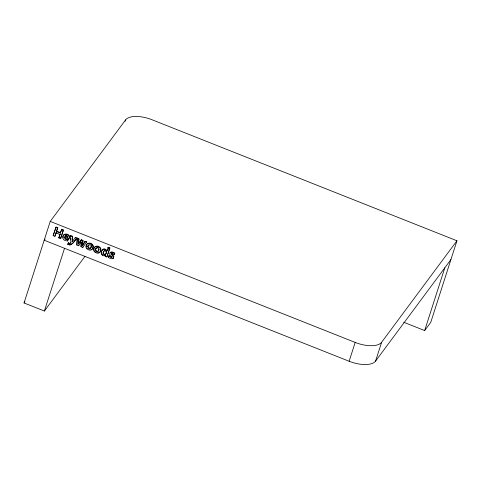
<?xml version="1.0" encoding="UTF-8"?>
<svg xmlns="http://www.w3.org/2000/svg" width="481" height="481" viewBox="0 0 481 481"><rect width="100%" height="100%" fill="white"/><g stroke="black" fill="none" stroke-linecap="round" stroke-linejoin="round"><path stroke-width="0.72" d="M78.89 245.358L78.595 245.749L76.87 245.063L77.213 238.101L78.932 238.78L78.547 243.813M77.2 239.562L76.87 245.063M83.063 247.012L82.768 247.408L81.012 246.711L81.265 241.919L80.892 242.532M81.439 242.256L81.012 246.711M86.285 245.779L86.376 247.066M112.193 256.565L111.73 257.431L111.045 257.503L108.838 256.06L109.133 255.664L110.804 256.944L112.025 257.034M93.007 246.711L92.556 248.683M72.841 240.698L72.156 241.69L72.384 236.183L70.527 235.443L70.232 235.834L70.893 242.683L69.643 243.729L68.212 243.158L68.506 242.767L69.595 243.35L70.533 242.971M78.601 243.633L81.367 239.748L82.954 240.38L82.377 245.857L85.209 241.27L86.778 241.895L82.768 247.408M82.954 240.38L82.672 245.466M78.932 238.78L78.253 244.21L81.367 239.748M72.421 241.294L72.384 236.183M101.455 252.537L101.665 251.244M66.48 235.017L64.857 236.345L67.496 237.392L67.22 235.81L66.192 235.413L65.212 235.84M67.496 237.392L67.905 236.357M99.032 250.018L99.188 249.182M84.945 256.385L44.378 311.039L24.05 302.97L50.234 221.41L125.577 119.907A22.072 9.812 17.8 0 1 152.014 119.745L456.95 240.771L430.766 322.336L424.657 330.561L403.715 322.252M54.87 236.333L56.265 232.491L54.87 236.333L53.157 235.654L56.079 227.068L57.792 227.747L56.415 231.505L60.347 233.069L61.718 229.311L63.432 229.99L60.804 238.179L60.51 238.57L58.796 237.891L60.197 234.049L58.796 237.891M56.079 227.068L53.157 235.654M56.415 231.505L57.792 227.747M60.347 233.069L61.718 229.311M60.51 238.57L63.432 229.99M44.378 311.039L64.526 248.298M67.923 239.815L65.151 239.183L64.532 237.361L68.753 239.039C71.597 233.748 61.4 232.311 62.879 238.293A2.826 2.507 36.6 0 0 63.889 239.851L65.133 240.572L67.544 240.993L68.212 239.418L66.174 239.189L64.767 237.686M68.212 239.418L67.544 240.993M72.156 241.69L75.451 237.398L77.116 238.059C74.615 239.869 71.97 247.276 67.809 244.426L68.212 243.158M67.809 244.426L68.506 242.767M125.126 121.302L125.577 119.907M102.417 249.976C106.578 246.807 106.764 255.682 108.213 247.24L109.884 247.901L107.107 256.553L106.812 256.95L105.141 256.283C106.163 254.485 102.706 256.824 102.044 254.996C100.631 253.655 101.112 251.359 102.285 250.024M106.529 252.555L106.024 253.758L104.936 254.353C102.441 254.419 102.97 250.186 105.201 250.451M108.213 247.24C108.027 255.231 105.147 245.244 101.99 250.421M106.812 256.95L109.884 247.901M112.109 253.21L111.76 253.998L113.883 256.373L113.119 258.393L111.345 258.772L109.205 257.972L108.411 257.395L108.838 256.06M109.133 255.664L108.411 257.395M113.378 258.081C114.803 256.096 110.991 255.333 111.544 253.703L112.614 253.734L114.099 254.786L114.797 253.126C113.558 252.152 110.858 251.028 109.999 252.994M114.797 253.126L114.099 254.786M45.088 239.027L44.192 240.229L349.134 361.255L355.176 342.43A22.072 9.812 17.8 0 0 381.613 342.268L456.95 240.771M349.134 361.255A22.072 9.812 17.8 0 0 375.571 361.093L381.613 342.268M424.657 330.561L444.799 267.821M100.18 251.707L100.631 249.741A3.09 2.736 36.6 0 0 99.922 247.98C97.871 245.027 92.562 246.657 93.711 250.481A3.12 2.766 36.6 0 0 94.805 252.116L96.849 253.096L98.208 253.156A3.241 2.874 36.6 0 0 99.82 252.248L100.745 250.661L100.926 249.344A3.09 2.736 36.6 0 0 100.21 247.589C98.166 244.637 92.857 246.26 93.999 250.09M86.442 245.1L86.718 244.438M82.377 245.857L85.209 241.27M111.73 257.431L111.784 256.698L109.734 254.575L109.878 253L111.845 252.327L114.508 253.517M78.595 245.749L81.181 242.141M64.857 236.345L65.151 235.955L67.791 237.001M68.753 239.039C72.541 233.85 61.712 231.487 63.167 237.903M24.05 302.97L24.94 301.767M75.451 237.398L75.156 237.788L76.828 238.456M86.778 241.895L86.49 242.286L84.921 241.666M105.387 255.411L105.712 255.032M105.141 256.283L105.435 255.892M111.544 253.703L111.839 253.313M375.571 361.093L450.907 259.59M77.116 238.059L72.384 243.458L69.931 244.751M98.665 250.805C96.531 253.114 93.981 248.4 96.952 247.45M86.79 244.294C88.294 242.665 90.987 243.482 92.292 244.949A3.09 2.736 36.6 0 1 93.007 246.711M89.015 244.546C85.113 247.553 92.695 250.499 91.444 245.466M113.408 258.002L112.644 258.363M104.599 255.441L105.159 255.309M97.841 252.802L98.497 252.759M112.476 253.216L112.909 253.343M97.637 247.444L98.016 247.559M69.078 244.564L69.504 244.697M50.234 221.41L355.176 342.43M107.918 247.631L109.59 248.292M55.784 227.459L57.498 228.138M61.43 229.702L63.143 230.381M70.232 235.834L72.09 236.574M76.924 238.492L78.644 239.171M81.079 240.139L82.666 240.771M56.71 231.114L60.642 232.678M55.976 232.882L59.909 234.439M59.091 237.5L60.804 238.179M68.098 244.029L68.53 244.312M95.094 251.719L95.689 252.128M102.796 254.954L101.966 254.178M101.515 253.126L101.689 253.679M106.451 251.371L106.608 251.954M70.791 238.179L70.923 239.55M92.484 248.827A3.241 2.874 36.6 0 1 90.873 249.735M87.47 248.695A3.12 2.766 36.6 0 1 86.989 248.214M100.108 251.858A3.241 2.874 36.6 0 1 99.11 252.585M94.619 251.244A3.12 2.766 36.6 0 1 94.246 250.691M85.991 246.17L86.081 247.456A3.12 2.766 36.6 0 0 87.175 249.086L89.219 250.066L90.578 250.126A3.241 2.874 36.6 0 0 92.19 249.218L93.122 247.637L93.296 246.32A3.09 2.736 36.6 0 0 92.586 244.558C90.693 242.063 86.207 242.713 85.991 246.17M106.319 252.345L105.736 254.148L104.648 254.744C100.541 254.317 105.111 248.016 106.319 252.345M87.849 246.14C89.34 255.08 94.288 240.278 87.849 246.14M95.478 249.17C96.97 258.105 101.918 243.302 95.478 249.17"/></g></svg>
